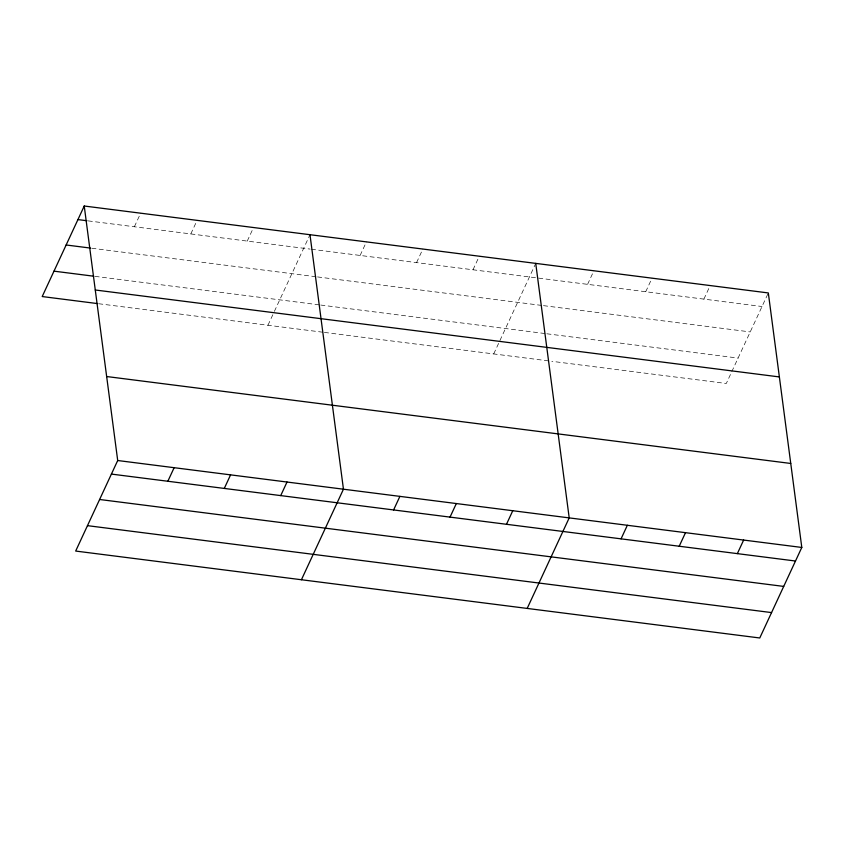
<?xml version="1.0" encoding="UTF-8"?>
<svg xmlns="http://www.w3.org/2000/svg" width="844" height="844" viewBox="0 0 844 844"><rect width="100%" height="100%" fill="white"/><g stroke="black" fill="none" stroke-linecap="round" stroke-linejoin="round"><path stroke-width="0.63" stroke-dasharray="4.22 3.17" d="M134.365 226.762L140.663 213.184M190.807 233.925L197.106 220.358M247.239 241.099L253.538 227.532M267.949 325.235L273.846 312.544M274.384 311.383L309.98 234.706M360.114 255.447L366.412 241.869M416.556 262.611L422.855 249.043M472.988 269.785L479.297 256.217M493.708 353.931L535.729 263.391M587.582 284.344L593.881 270.776M645.723 291.739L652.022 278.161M703.875 299.124L710.173 285.557M767.797 294.071L726.294 383.482L551.849 361.316M88.187 220.885L310.096 249.085M311.373 249.244L762.026 306.509M91.796 248.242L316.257 276.769M317.544 276.927L542.196 305.475M543.483 305.644L750.232 331.914M95.034 276.368L319.507 304.895M320.783 305.053L545.551 333.612M546.838 333.781L738.089 358.078M98.642 303.724L323.104 332.251M324.391 332.409L549.265 360.989"/><path stroke-width="1.27" d="M84.231 206.02L117.706 460.518L75.675 551.058L759.769 637.98L801.8 547.45L768.325 292.942L84.231 206.02L42.2 296.55L97.355 303.566M167.84 481.259L174.138 467.692M224.282 488.433L230.581 474.866M280.714 495.607L287.023 482.029M301.424 579.744L343.455 489.203L309.98 234.706M393.599 509.945L399.898 496.377M450.031 517.119L456.33 503.551M506.474 524.293L512.772 510.715M527.183 608.429L569.204 517.889L535.729 263.391M621.057 538.852L627.356 525.274M679.209 546.237L685.507 532.669M737.35 553.622L743.648 540.054M77.933 219.588L86.911 220.727M66.138 244.982L90.508 248.083M53.995 271.156L93.758 276.21M95.277 289.998L779.371 376.93M106.66 376.529L790.754 463.462M117.706 460.518L801.8 547.45M111.408 474.085L795.502 561.017M99.613 499.49L783.707 586.411M87.47 525.654L771.564 612.586"/></g></svg>
